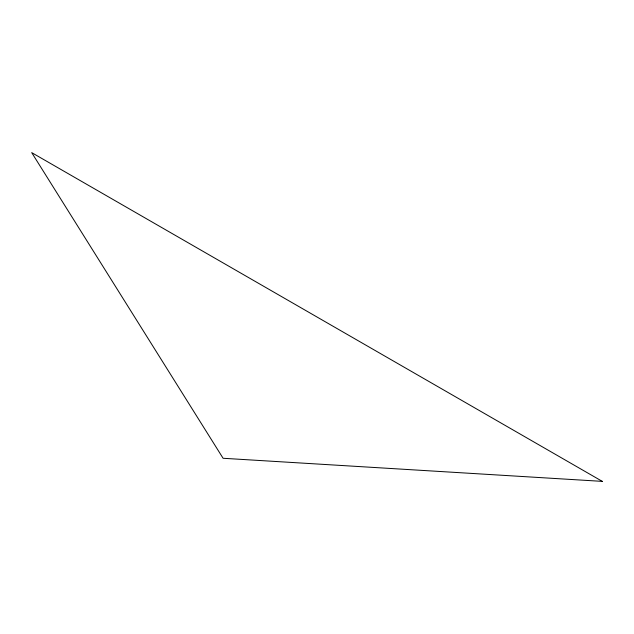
<?xml version="1.0" encoding="UTF-8"?>
<svg xmlns="http://www.w3.org/2000/svg" width="634" height="634" viewBox="0 0 634 634"><rect width="100%" height="100%" fill="white"/><g stroke="black" fill="none" stroke-linecap="round" stroke-linejoin="round"><path stroke-width="0.95" d="M602.3 481.372L223.089 458.271L31.7 152.628L602.3 481.372"/></g></svg>
